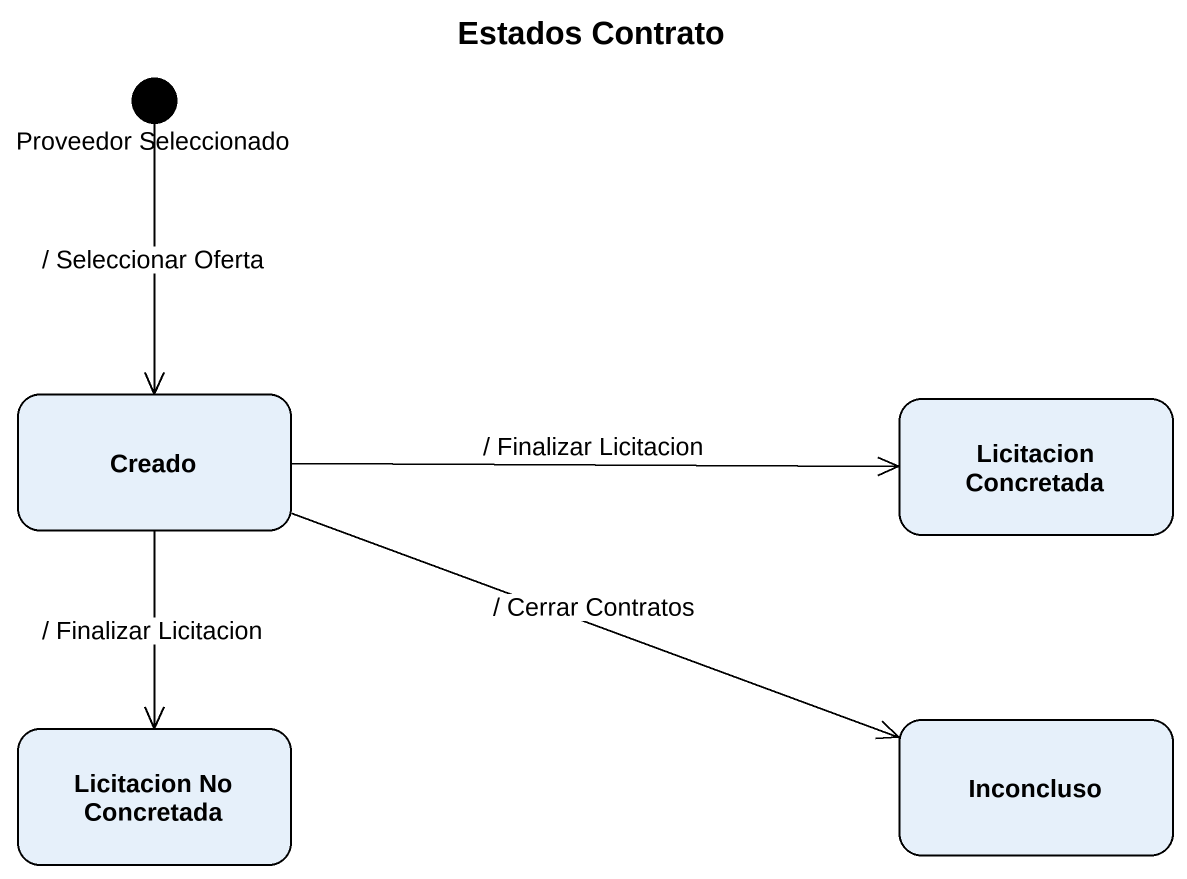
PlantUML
@startuml
title Estados Contrato
hide empty description
state "Proveedor Seleccionado" as Proveedor_Seleccionado <<start>>
state Creado
state "Licitacion Concretada" as Licitacion_Concretada
state Inconcluso
state "Licitacion No Concretada" as Licitacion_No_Concretada
Proveedor_Seleccionado --> Creado : / Seleccionar Oferta
Creado -right-> Licitacion_Concretada : / Finalizar Licitacion
Creado -right-> Inconcluso : / Cerrar Contratos
Creado --> Licitacion_No_Concretada : / Finalizar Licitacion
@enduml
